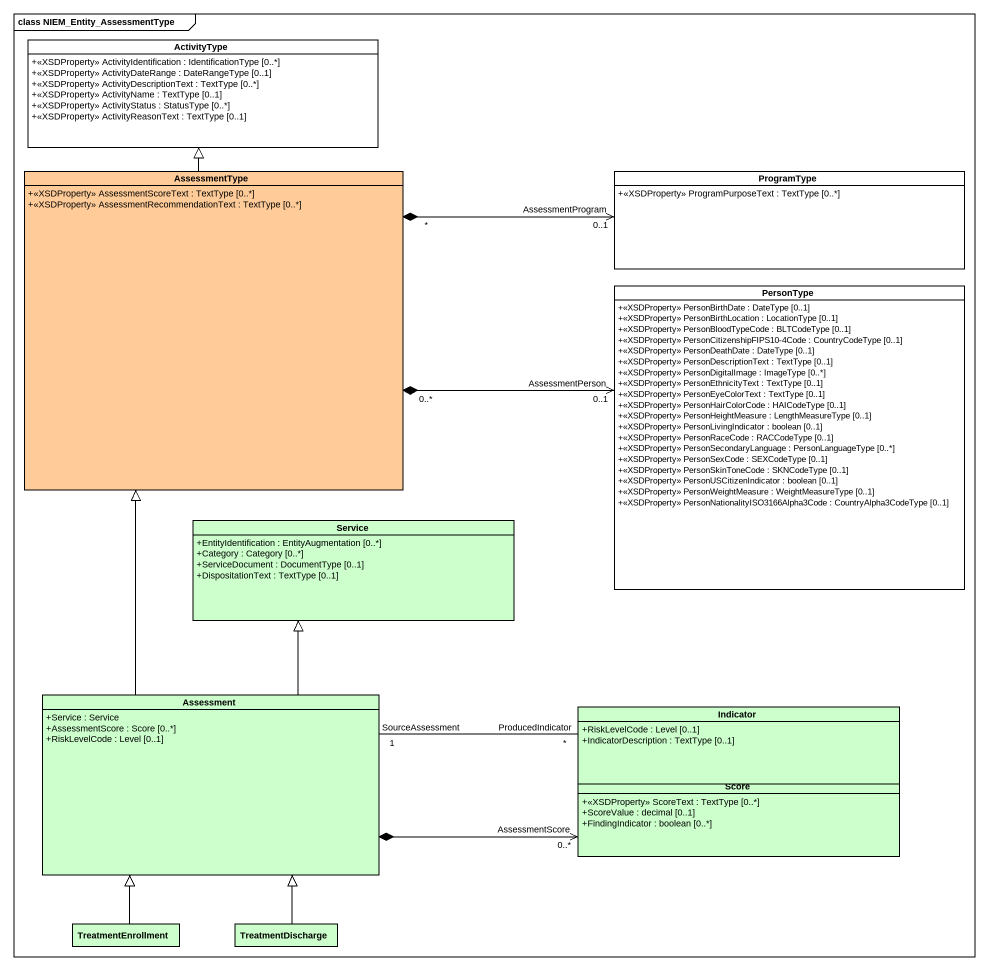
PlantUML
@startuml
mainframe class NIEM_Entity_AssessmentType
hide circle
hide empty members
skinparam classAttributeIconSize 0
class ActivityType {
  +<<XSDProperty>> ActivityIdentification : IdentificationType [0..*]
  +<<XSDProperty>> ActivityDateRange : DateRangeType [0..1]
  +<<XSDProperty>> ActivityDescriptionText : TextType [0..*]
  +<<XSDProperty>> ActivityName : TextType [0..1]
  +<<XSDProperty>> ActivityStatus : StatusType [0..*]
  +<<XSDProperty>> ActivityReasonText : TextType [0..1]
}
class AssessmentType #FFCC99 {
  +<<XSDProperty>> AssessmentScoreText : TextType [0..*]
  +<<XSDProperty>> AssessmentRecommendationText : TextType [0..*]
}
class ProgramType {
  +<<XSDProperty>> ProgramPurposeText : TextType [0..*]
}
class PersonType {
  +<<XSDProperty>> PersonBirthDate : DateType [0..1]
  +<<XSDProperty>> PersonBirthLocation : LocationType [0..1]
  +<<XSDProperty>> PersonBloodTypeCode : BLTCodeType [0..1]
  +<<XSDProperty>> PersonCitizenshipFIPS10-4Code : CountryCodeType [0..1]
  +<<XSDProperty>> PersonDeathDate : DateType [0..1]
  +<<XSDProperty>> PersonDescriptionText : TextType [0..1]
  +<<XSDProperty>> PersonDigitalImage : ImageType [0..*]
  +<<XSDProperty>> PersonEthnicityText : TextType [0..1]
  +<<XSDProperty>> PersonEyeColorText : TextType [0..1]
  +<<XSDProperty>> PersonHairColorCode : HAICodeType [0..1]
  +<<XSDProperty>> PersonHeightMeasure : LengthMeasureType [0..1]
  +<<XSDProperty>> PersonLivingIndicator : boolean [0..1]
  +<<XSDProperty>> PersonRaceCode : RACCodeType [0..1]
  +<<XSDProperty>> PersonSecondaryLanguage : PersonLanguageType [0..*]
  +<<XSDProperty>> PersonSexCode : SEXCodeType [0..1]
  +<<XSDProperty>> PersonSkinToneCode : SKNCodeType [0..1]
  +<<XSDProperty>> PersonUSCitizenIndicator : boolean [0..1]
  +<<XSDProperty>> PersonWeightMeasure : WeightMeasureType [0..1]
  +<<XSDProperty>> PersonNationalityISO3166Alpha3Code : CountryAlpha3CodeType [0..1]
}
class Service #CCFFCC {
  +EntityIdentification : EntityAugmentation [0..*]
  +Category : Category [0..*]
  +ServiceDocument : DocumentType [0..1]
  +DispositationText : TextType [0..1]
}
class Assessment #CCFFCC {
  +Service : Service
  +AssessmentScore : Score [0..*]
  +RiskLevelCode : Level [0..1]
}
class Indicator #CCFFCC {
  +RiskLevelCode : Level [0..1]
  +IndicatorDescription : TextType [0..1]
}
class Score #CCFFCC {
  +<<XSDProperty>> ScoreText : TextType [0..*]
  +ScoreValue : decimal [0..1]
  +FindingIndicator : boolean [0..*]
}
class TreatmentEnrollment #CCFFCC
class TreatmentDischarge #CCFFCC
AssessmentType -up-|> ActivityType
AssessmentType "*" *-right-> "AssessmentProgram\n0..1" ProgramType
AssessmentType "0..*" *-right-> "AssessmentPerson\n0..1" PersonType
Assessment -up-|> AssessmentType
Assessment -up-|> Service
Assessment *-right-> "AssessmentScore\n0..*" Score
Indicator "ProducedIndicator\n*" -left- "SourceAssessment\n1" Assessment
TreatmentEnrollment -up-|> Assessment
TreatmentDischarge -up-|> Assessment
@enduml
